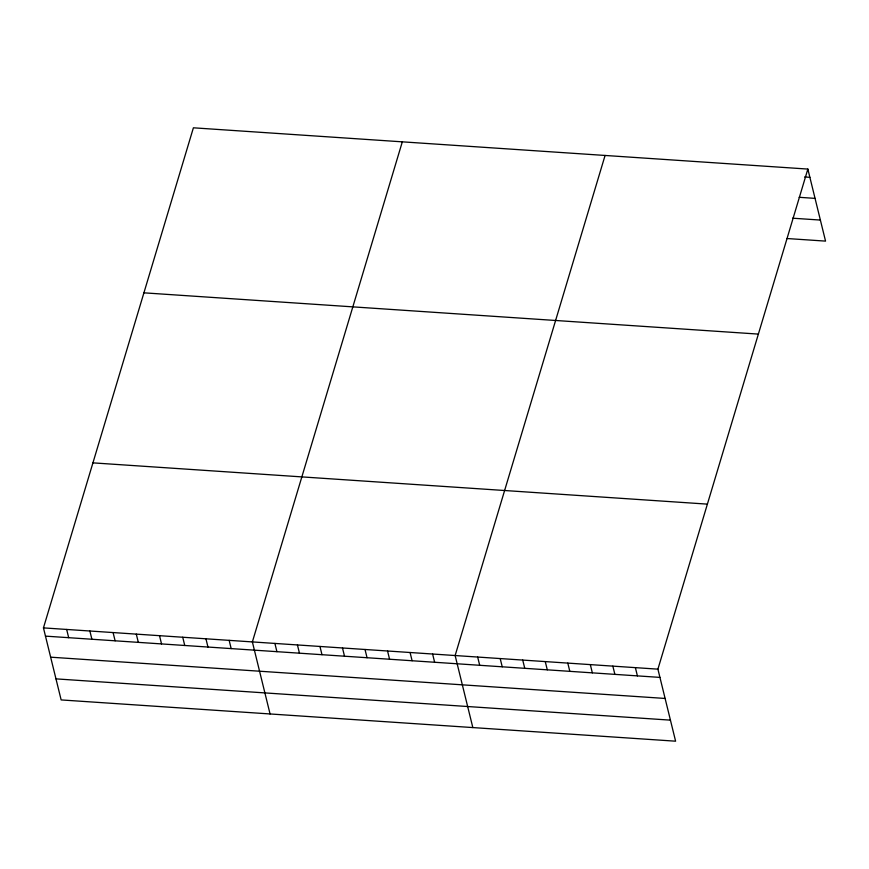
<?xml version="1.0" encoding="UTF-8"?>
<svg xmlns="http://www.w3.org/2000/svg" width="869" height="869" viewBox="0 0 869 869"><rect width="100%" height="100%" fill="white"/><g stroke="black" fill="none" stroke-linecap="round" stroke-linejoin="round"><path stroke-width="1.3" d="M807.855 169.075L657.909 669.152L675.604 741.192L61.145 699.925L43.45 627.885L193.396 127.808L807.855 169.075L825.55 241.115L787.118 238.53M402.314 141.843L252.368 641.919L270.063 713.96M605.085 155.453L455.139 655.53L472.834 727.57M804.575 176.961L809.875 177.319M799.143 197.296L815.046 198.371M792.55 218.195L820.379 220.063M143.917 292.831L758.376 334.098M92.929 462.862L707.388 504.129M43.45 627.885L657.909 669.152M45.47 636.13L659.94 677.396M50.641 657.181L665.111 698.448M55.974 678.874L670.433 720.14M635.38 667.642L637.401 675.886M612.851 666.132L614.872 674.366M590.323 664.611L592.343 672.856M567.794 663.101L569.814 671.346M545.265 661.591L547.285 669.825M522.725 660.071L524.757 668.315M500.196 658.561L502.228 666.805M477.668 657.051L479.699 665.296M432.61 654.02L434.63 662.265M410.081 652.51L412.102 660.755M387.552 651L389.573 659.234M365.023 649.48L367.044 657.724M342.484 647.97L344.515 656.214M319.955 646.46L321.986 654.705M297.426 644.939L299.457 653.184M274.897 643.429L276.918 651.674M229.155 640.355L231.176 648.6M205.942 638.802L207.963 647.047M182.729 637.238L184.749 645.482M159.516 635.684L161.536 643.929M136.303 634.12L138.323 642.365M113.089 632.567L115.11 640.811M89.876 631.003L91.897 639.247M66.663 629.449L68.684 637.694"/></g></svg>
